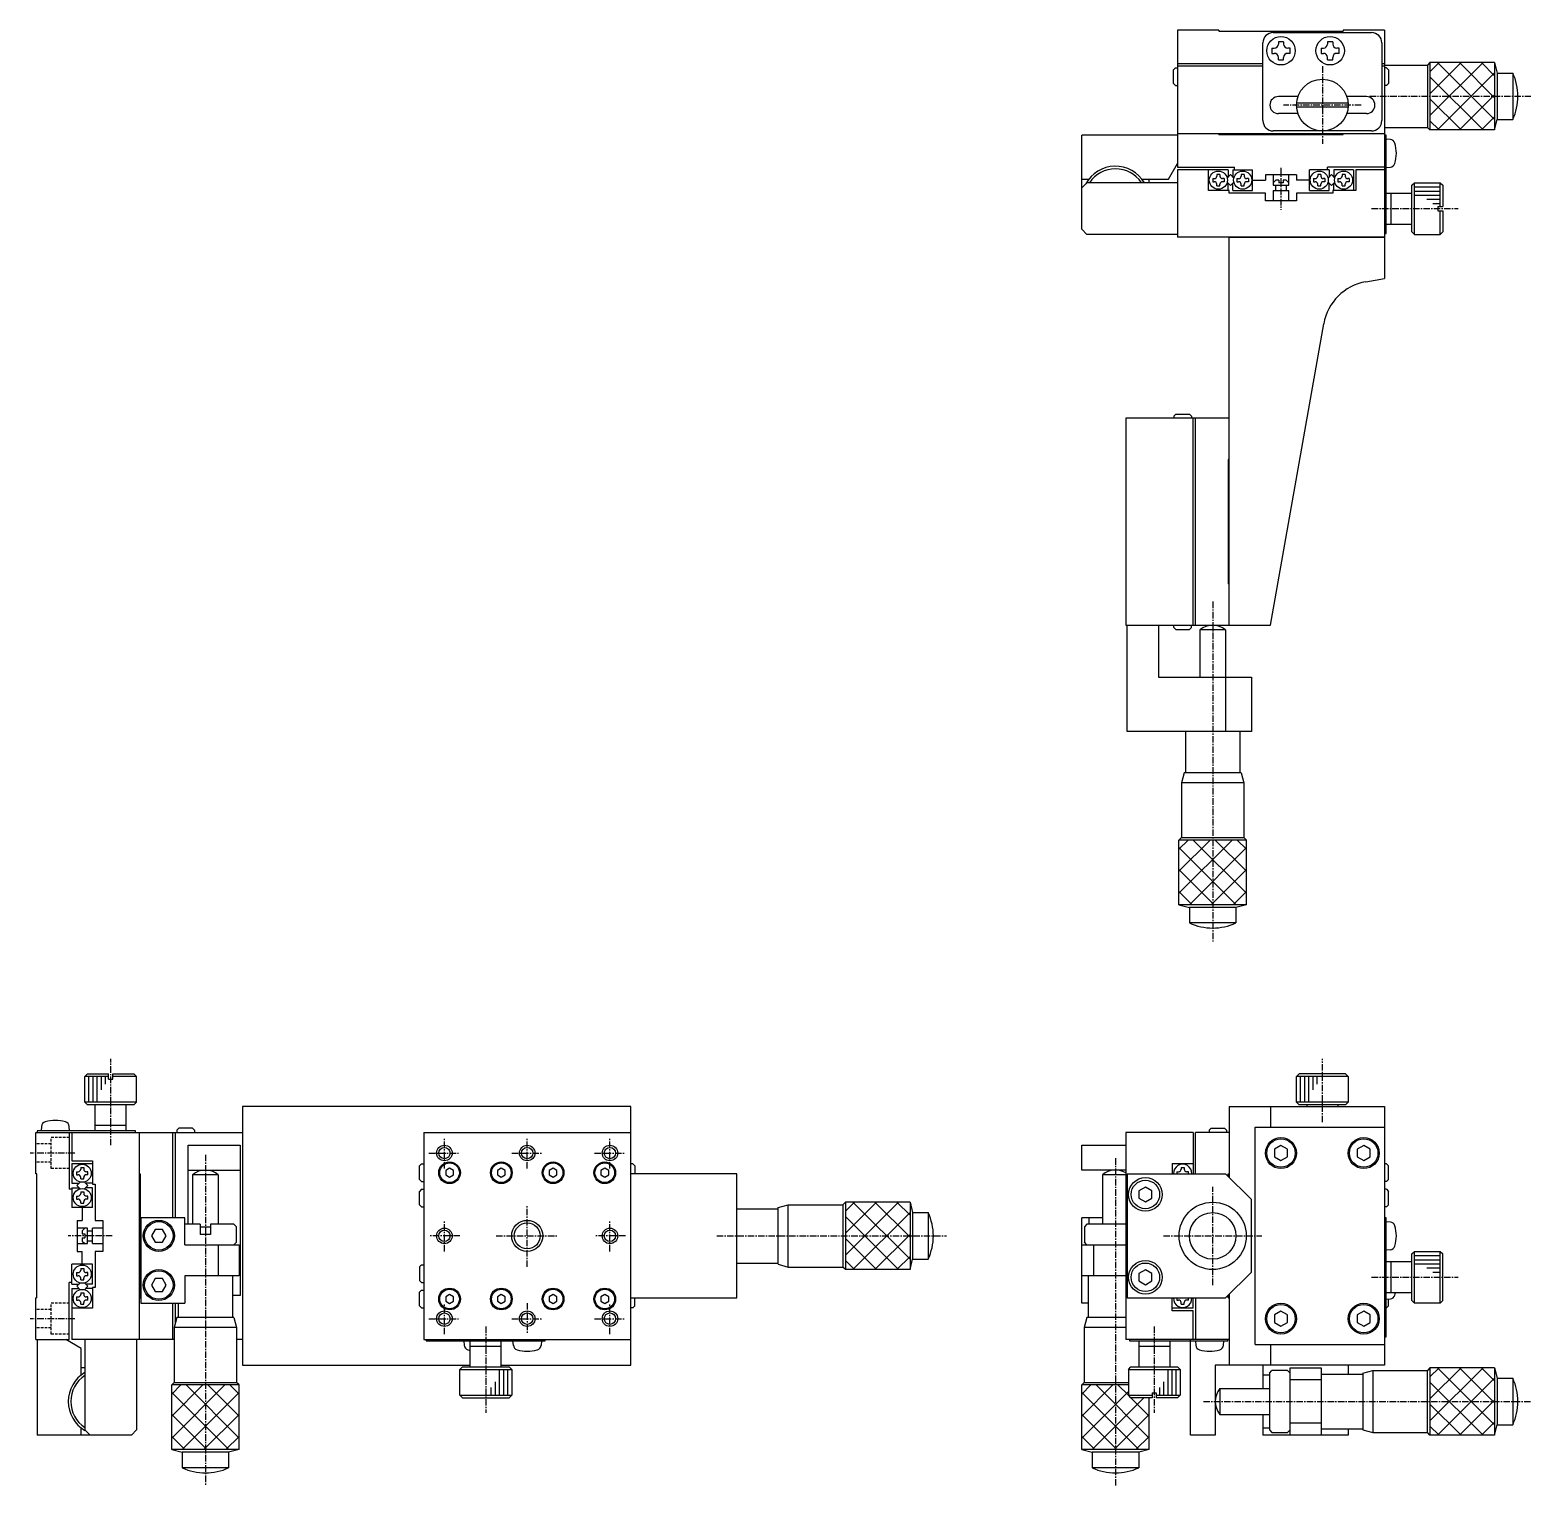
# Model space of a CAD drawing. Extents: x 11 to 506, y 7 to 501.
# Drawn here: x 11.1 to 301.2, y 220.1 to 501.4 of the extents above; entities that cross this region are included whole.
import ezdxf

# ---------------------------------------------------------------- set-up
doc = ezdxf.new("R2010")
doc.units = 0
doc.linetypes.add('CENTER', pattern=[2, 1.25, -0.25, 0.25, -0.25])
doc.linetypes.add('DASHED', pattern=[0.75, 0.5, -0.25])
doc.layers.get('0').update_dxf_attribs({"linetype": 'CONTINUOUS'})
doc.layers.add('CENTER', color=1, linetype='CENTER')

msp = doc.modelspace()

# ---------------------------------------------------------------- linework, layer by layer
at = {"color": 7, "linetype": 'CONTINUOUS'}
for p, q in [((240.91, 501.39), (232.91, 501.39)), ((232.91, 501.39), (232.91, 474.89)), ((240.91, 501.39), (240.91, 501.19)), ((240.91, 501.19), (264.91, 501.19)), ((251.41, 500.89), (270.41, 500.89)), ((253.41, 499.14), (252.41, 499.14)), ((252.41, 499.14), (252.41, 498.69)), ((253.41, 499.14), (253.41, 498.69)), ((262.91, 499.14), (261.91, 499.14)), ((261.91, 499.14), (261.91, 498.69)), ((262.91, 499.14), (262.91, 498.69)), ((264.91, 501.39), (264.91, 501.19)), ((272.91, 501.39), (264.91, 501.39)), ((272.91, 501.39), (272.91, 461.39)), ((249.41, 483.89), (249.41, 498.89)), ((251.16, 497.89), (251.16, 496.89)), ((251.16, 497.89), (251.61, 497.89)), ((251.16, 496.89), (251.61, 496.89)), ((252.41, 495.64), (252.41, 496.09)), ((253.41, 495.64), (253.41, 496.09)), ((254.66, 497.89), (254.21, 497.89)), ((254.66, 496.89), (254.21, 496.89)), ((254.66, 496.89), (254.66, 497.89)), ((260.66, 497.89), (260.66, 496.89)), ((260.66, 497.89), (261.11, 497.89)), ((260.66, 496.89), (261.11, 496.89)), ((261.91, 495.64), (261.91, 496.09)), ((262.91, 495.64), (262.91, 496.09)), ((264.16, 497.89), (263.71, 497.89)), ((264.16, 496.89), (263.71, 496.89)), ((264.16, 496.89), (264.16, 497.89)), ((272.41, 498.89), (272.41, 483.89)), ((232.11, 493.69), (232.51, 494.09)), ((232.11, 491.09), (232.11, 493.69)), ((232.51, 494.09), (232.91, 494.09)), ((249.41, 494.89), (232.91, 494.89)), ((249.41, 494.39), (232.91, 494.39)), ((252.41, 495.64), (253.41, 495.64)), ((261.91, 495.64), (262.91, 495.64)), ((272.91, 494.89), (272.41, 494.89)), ((272.91, 494.39), (272.41, 494.39)), ((272.91, 494.61), (281.21, 494.61)), ((273.31, 494.09), (272.91, 494.09)), ((273.31, 494.09), (273.71, 493.69)), ((273.71, 493.69), (273.71, 491.09)), ((281.71, 495.11), (281.21, 494.61)), ((281.21, 494.61), (281.21, 482.58)), ((281.71, 495.11), (281.71, 482.08)), ((294.21, 495.11), (281.71, 495.11)), ((294.21, 495.11), (294.21, 482.08)), ((294.21, 495.11), (294.71, 493.09)), ((232.11, 491.09), (232.51, 490.69)), ((232.51, 490.69), (232.91, 490.69)), ((273.31, 490.69), (272.91, 490.69)), ((273.31, 490.69), (273.71, 491.09)), ((294.71, 493.09), (297.71, 493.09)), ((294.71, 493.09), (294.71, 484.09)), ((297.71, 493.09), (297.71, 484.09)), ((256.19, 488.54), (252.41, 488.54)), ((269.41, 488.54), (265.63, 488.54)), ((256.19, 485.24), (252.41, 485.24)), ((265.88, 486.49), (255.91, 486.49)), ((265.91, 487.29), (255.93, 487.29)), ((269.41, 485.24), (265.63, 485.24)), ((270.41, 481.89), (251.41, 481.89)), ((272.91, 482.58), (281.21, 482.58)), ((281.71, 482.08), (281.21, 482.58)), ((294.21, 482.08), (281.71, 482.08)), ((294.21, 482.08), (294.71, 484.09)), ((294.71, 484.09), (297.71, 484.09)), ((214.41, 462.89), (214.41, 481.09)), ((232.91, 481.09), (214.41, 481.09)), ((232.91, 481.39), (272.91, 481.39)), ((240.91, 481.19), (240.91, 481.39)), ((240.91, 481.19), (264.91, 481.19)), ((264.91, 481.19), (264.91, 481.39)), ((273.21, 481.09), (272.91, 481.09)), ((273.21, 462.09), (273.21, 481.09)), ((274.06, 480.27), (273.21, 480.34)), ((231.18, 472.59), (232.91, 475.59)), ((232.91, 474.89), (243.91, 474.89)), ((242.71, 474.39), (232.91, 474.39)), ((232.91, 474.39), (232.91, 461.39)), ((238.91, 470.39), (238.91, 474.39)), ((241.11, 473.49), (240.51, 473.49)), ((240.51, 473.49), (240.51, 473.19)), ((241.11, 473.49), (241.11, 473.19)), ((242.51, 472.8), (243.16, 473.45)), ((242.71, 474.39), (242.71, 473)), ((243.81, 472.8), (243.16, 473.45)), ((243.61, 474.39), (243.61, 473)), ((243.61, 474.39), (247.41, 474.39)), ((243.91, 474.39), (243.91, 474.89)), ((245.81, 473.49), (245.21, 473.49)), ((245.21, 473.49), (245.21, 473.19)), ((245.81, 473.49), (245.81, 473.19)), ((247.41, 470.39), (247.41, 474.39)), ((255.91, 473.39), (249.91, 473.39)), ((249.91, 473.39), (249.91, 472.39)), ((251.41, 473.39), (251.41, 471.39)), ((254.41, 471.39), (254.41, 473.39)), ((255.91, 473.39), (255.91, 472.39)), ((262.21, 474.39), (258.41, 474.39)), ((258.41, 470.39), (258.41, 474.39)), ((260.61, 473.49), (260.01, 473.49)), ((260.01, 473.49), (260.01, 473.19)), ((260.61, 473.49), (260.61, 473.19)), ((272.91, 474.89), (261.91, 474.89)), ((261.91, 474.39), (261.91, 474.89)), ((262.01, 472.8), (262.66, 473.45)), ((262.21, 474.39), (262.21, 473)), ((263.31, 472.8), (262.66, 473.45)), ((266.91, 474.39), (263.11, 474.39)), ((263.11, 474.39), (263.11, 473)), ((265.31, 473.49), (264.71, 473.49)), ((264.71, 473.49), (264.71, 473.19)), ((265.31, 473.49), (265.31, 473.19)), ((266.91, 474.39), (266.91, 470.39)), ((272.91, 474.39), (267.41, 474.39)), ((267.41, 474.39), (267.41, 470.39)), ((273.21, 474.84), (274.06, 474.92)), ((214.41, 472.59), (215.79, 472.59)), ((214.41, 470.89), (215.41, 471.89)), ((232.91, 471.89), (215.41, 471.89)), ((226.04, 472.59), (231.18, 472.59)), ((227.41, 471.89), (227.41, 472.59)), ((242.91, 470.39), (238.91, 470.39)), ((239.71, 472.69), (239.71, 472.09)), ((239.71, 472.69), (240.01, 472.69)), ((239.71, 472.09), (240.01, 472.09)), ((240.51, 471.29), (240.51, 471.59)), ((240.51, 471.29), (241.11, 471.29)), ((241.11, 471.29), (241.11, 471.59)), ((241.91, 472.69), (241.61, 472.69)), ((241.91, 472.09), (241.61, 472.09)), ((241.91, 472.69), (241.91, 472.09)), ((243.16, 471.33), (242.51, 471.98)), ((242.71, 470.39), (242.71, 471.78)), ((242.91, 469.89), (242.91, 470.39)), ((243.16, 471.33), (243.81, 471.98)), ((243.61, 470.39), (243.61, 471.78)), ((243.61, 470.39), (247.41, 470.39)), ((244.41, 472.69), (244.41, 472.09)), ((244.41, 472.69), (244.71, 472.69)), ((244.41, 472.09), (244.71, 472.09)), ((245.21, 471.29), (245.21, 471.59)), ((245.21, 471.29), (245.81, 471.29)), ((245.81, 471.29), (245.81, 471.59)), ((246.61, 472.69), (246.31, 472.69)), ((246.61, 472.09), (246.31, 472.09)), ((246.61, 472.69), (246.61, 472.09)), ((247.41, 472.39), (249.91, 472.39)), ((251.91, 472.39), (251.41, 471.89)), ((251.41, 471.39), (254.41, 471.39)), ((251.41, 470.39), (254.41, 470.39)), ((251.41, 470.39), (251.41, 468.39)), ((252.51, 472.39), (251.91, 472.39)), ((251.91, 470.39), (251.91, 471.39)), ((252.51, 472.39), (252.51, 471.89)), ((253.31, 471.89), (252.51, 471.89)), ((253.91, 472.39), (253.31, 472.39)), ((253.31, 472.39), (253.31, 471.89)), ((253.91, 472.39), (254.41, 471.89)), ((253.91, 471.39), (253.91, 470.39)), ((254.41, 468.39), (254.41, 470.39)), ((258.41, 472.39), (255.91, 472.39)), ((258.41, 470.39), (262.21, 470.39)), ((259.21, 472.69), (259.21, 472.09)), ((259.21, 472.69), (259.51, 472.69)), ((259.21, 472.09), (259.51, 472.09)), ((260.01, 471.29), (260.01, 471.59)), ((260.01, 471.29), (260.61, 471.29)), ((260.61, 471.29), (260.61, 471.59)), ((261.41, 472.69), (261.11, 472.69)), ((261.41, 472.09), (261.11, 472.09)), ((261.41, 472.69), (261.41, 472.09)), ((262.66, 471.33), (262.01, 471.98)), ((262.21, 470.39), (262.21, 471.78)), ((262.66, 471.33), (263.31, 471.98)), ((267.41, 470.39), (262.91, 470.39)), ((262.91, 470.39), (262.91, 469.89)), ((263.11, 470.39), (263.11, 471.78)), ((263.91, 472.69), (263.91, 472.09)), ((263.91, 472.69), (264.21, 472.69)), ((263.91, 472.09), (264.21, 472.09)), ((264.71, 471.29), (264.71, 471.59)), ((264.71, 471.29), (265.31, 471.29)), ((265.31, 471.29), (265.31, 471.59)), ((266.11, 472.69), (265.81, 472.69)), ((266.11, 472.09), (265.81, 472.09)), ((266.11, 472.69), (266.11, 472.09)), ((278.21, 471.39), (278.71, 471.89)), ((278.21, 462.39), (278.21, 471.39)), ((278.71, 461.89), (278.71, 471.89)), ((278.71, 471.89), (283.71, 471.89)), ((283.71, 467.29), (283.71, 471.89)), ((283.71, 471.89), (284.21, 471.39)), ((284.21, 471.39), (284.21, 467.29)), ((249.91, 469.89), (242.91, 469.89)), ((249.91, 468.39), (249.91, 469.89)), ((255.91, 468.39), (249.91, 468.39)), ((255.91, 469.89), (255.91, 468.39)), ((262.91, 469.89), (255.91, 469.89)), ((273.21, 469.89), (278.21, 469.89)), ((274.21, 463.89), (274.21, 469.89)), ((283.21, 467.29), (284.21, 467.29)), ((283.21, 467.29), (283.21, 466.49)), ((283.21, 466.49), (284.21, 466.49)), ((283.71, 461.89), (283.71, 466.49)), ((284.21, 466.49), (284.21, 462.39)), ((215.41, 461.89), (214.41, 462.89)), ((232.91, 461.89), (215.41, 461.89)), ((272.91, 461.39), (232.91, 461.39)), ((242.91, 386.39), (242.91, 461.39)), ((242.91, 461.39), (272.91, 461.39)), ((272.91, 462.09), (273.21, 462.09)), ((272.91, 461.39), (272.91, 453.39)), ((273.21, 463.89), (278.21, 463.89)), ((278.71, 461.89), (278.21, 462.39)), ((278.71, 461.89), (283.71, 461.89)), ((284.21, 462.39), (283.71, 461.89)), ((269.29, 452.75), (272.91, 453.39)), ((250.91, 386.39), (261.18, 444.64)), ((232.61, 427.19), (232.21, 426.79)), ((232.21, 426.79), (232.21, 426.39)), ((232.61, 427.19), (235.21, 427.19)), ((235.61, 426.79), (235.21, 427.19)), ((235.61, 426.79), (235.61, 426.39)), ((242.91, 426.39), (222.91, 426.39)), ((222.91, 426.39), (222.91, 386.39)), ((235.91, 386.39), (235.91, 426.39)), ((236.41, 386.39), (236.41, 426.39)), ((242.91, 418.39), (242.71, 418.39)), ((242.71, 418.39), (242.71, 394.39)), ((242.91, 394.39), (242.71, 394.39)), ((222.91, 386.39), (250.91, 386.39)), ((223.21, 365.89), (223.21, 386.39)), ((229.21, 386.39), (229.21, 376.39)), ((232.21, 385.99), (232.21, 386.39)), ((232.21, 385.99), (232.61, 385.59)), ((235.61, 385.99), (235.21, 385.59)), ((235.61, 385.99), (235.61, 386.39)), ((232.61, 385.59), (235.21, 385.59)), ((242.21, 385.51), (237.21, 385.52)), ((237.21, 385.52), (237.21, 376.39)), ((242.21, 385.52), (242.21, 365.89)), ((229.21, 376.39), (247.21, 376.39)), ((247.21, 376.39), (247.21, 365.89)), ((247.21, 365.89), (223.21, 365.89)), ((234.46, 365.89), (234.46, 357.89)), ((244.96, 365.89), (244.96, 357.89)), ((234.21, 357.89), (233.69, 355.96)), ((245.21, 357.89), (234.21, 357.89)), ((245.21, 357.89), (245.73, 355.96)), ((233.69, 355.96), (233.69, 345.39)), ((245.73, 355.96), (233.73, 355.96)), ((245.73, 355.96), (245.73, 345.39)), ((233.19, 344.89), (233.69, 345.39)), ((233.69, 345.39), (245.73, 345.39)), ((246.23, 344.89), (245.73, 345.39)), ((246.23, 344.89), (233.19, 344.89)), ((233.19, 332.39), (233.19, 344.89)), ((246.23, 332.39), (246.23, 344.89)), ((246.23, 332.39), (233.19, 332.39)), ((233.19, 332.39), (235.21, 331.89)), ((244.21, 331.89), (235.21, 331.89)), ((235.21, 331.89), (235.21, 328.89)), ((246.23, 332.39), (244.21, 331.89)), ((244.21, 331.89), (244.21, 328.89)), ((244.21, 328.89), (235.21, 328.89)), ((21.72, 299.23), (22.22, 299.73)), ((26.32, 299.23), (21.72, 299.23)), ((21.72, 294.23), (21.72, 299.23)), ((22.22, 299.73), (26.32, 299.73)), ((26.32, 298.73), (26.32, 299.73)), ((27.12, 299.73), (31.22, 299.73)), ((27.12, 298.73), (27.12, 299.73)), ((31.72, 299.23), (27.12, 299.23)), ((31.22, 299.73), (31.72, 299.23)), ((31.72, 294.23), (31.72, 299.23)), ((255.91, 299.23), (256.41, 299.73)), ((265.91, 299.23), (255.91, 299.23)), ((255.91, 294.23), (255.91, 299.23)), ((265.41, 299.73), (256.41, 299.73)), ((265.41, 299.73), (265.91, 299.23)), ((265.91, 299.23), (265.91, 294.23)), ((26.32, 298.73), (27.12, 298.73)), ((31.72, 294.23), (21.72, 294.23)), ((22.22, 293.73), (21.72, 294.23)), ((31.22, 293.73), (22.22, 293.73)), ((23.72, 288.73), (23.72, 293.73)), ((29.72, 288.73), (29.72, 293.73)), ((31.72, 294.23), (31.22, 293.73)), ((127.22, 293.43), (52.22, 293.43)), ((52.22, 293.43), (52.22, 243.43)), ((127.22, 243.43), (127.22, 293.43)), ((242.91, 293.43), (272.91, 293.43)), ((242.91, 293.43), (242.91, 279.73)), ((250.91, 293.43), (250.91, 289.43)), ((265.91, 294.23), (255.91, 294.23)), ((256.41, 293.73), (255.91, 294.23)), ((265.41, 293.73), (256.41, 293.73)), ((257.91, 293.73), (257.91, 293.43)), ((263.91, 293.73), (263.91, 293.43)), ((265.91, 294.23), (265.41, 293.73)), ((272.91, 293.43), (272.91, 243.43)), ((12.22, 288.43), (52.22, 288.43)), ((12.22, 280.43), (12.22, 288.43)), ((12.52, 288.73), (12.52, 288.43)), ((31.52, 288.73), (12.52, 288.73)), ((13.35, 289.58), (13.27, 288.73)), ((18.77, 288.73), (18.7, 289.58)), ((18.72, 288.43), (18.72, 277.43)), ((19.22, 288.43), (19.22, 282.93)), ((29.72, 289.73), (23.72, 289.73)), ((31.52, 288.43), (31.52, 288.73)), ((32.22, 288.43), (32.22, 248.43)), ((38.72, 271.93), (38.72, 288.43)), ((39.22, 271.93), (39.22, 288.43)), ((39.52, 288.83), (39.92, 289.23)), ((39.52, 288.83), (39.52, 288.43)), ((42.52, 289.23), (39.92, 289.23)), ((42.52, 289.23), (42.92, 288.83)), ((42.92, 288.83), (42.92, 288.43)), ((52.22, 288.43), (52.22, 248.43)), ((87.22, 288.43), (127.22, 288.43)), ((87.22, 288.43), (87.22, 248.43)), ((222.91, 288.43), (222.91, 248.43)), ((235.91, 288.43), (222.91, 288.43)), ((235.91, 288.43), (235.91, 280.43)), ((242.91, 288.43), (236.41, 288.43)), ((236.41, 280.43), (236.41, 288.43)), ((239.41, 289.23), (239.01, 288.83)), ((239.01, 288.83), (239.01, 288.43)), ((239.41, 289.23), (242.01, 289.23)), ((242.41, 288.83), (242.01, 289.23)), ((242.41, 288.83), (242.41, 288.43)), ((247.91, 247.43), (247.91, 289.43)), ((247.91, 289.43), (272.91, 289.43)), ((41.72, 270.68), (41.72, 285.93)), ((41.72, 285.93), (51.72, 285.93)), ((51.72, 285.93), (51.72, 256.93)), ((214.41, 285.93), (222.91, 285.93)), ((214.41, 281.13), (214.41, 285.93)), ((252.91, 285.87), (251.66, 285.15)), ((251.66, 285.15), (251.66, 283.71)), ((254.16, 285.15), (252.91, 285.87)), ((254.16, 283.71), (254.16, 285.15)), ((268.91, 285.87), (267.66, 285.15)), ((267.66, 285.15), (267.66, 283.71)), ((270.16, 285.15), (268.91, 285.87)), ((270.16, 283.71), (270.16, 285.15)), ((19.22, 282.93), (23.22, 282.93)), ((19.22, 282.43), (19.22, 278.63)), ((19.22, 282.43), (23.22, 282.43)), ((20.92, 281.63), (21.52, 281.63)), ((20.92, 281.63), (20.92, 281.33)), ((21.52, 281.63), (21.52, 281.33)), ((23.22, 282.93), (23.22, 278.43)), ((86.42, 281.93), (86.82, 282.33)), ((86.42, 279.33), (86.42, 281.93)), ((86.82, 282.33), (87.22, 282.33)), ((92.22, 281.5), (91.47, 281.06)), ((92.97, 281.06), (92.22, 281.5)), ((102.22, 281.5), (101.47, 281.06)), ((102.97, 281.06), (102.22, 281.5)), ((112.22, 281.5), (111.47, 281.06)), ((112.97, 281.06), (112.22, 281.5)), ((122.22, 281.5), (121.47, 281.06)), ((122.97, 281.06), (122.22, 281.5)), ((127.62, 282.33), (127.22, 282.33)), ((127.62, 282.33), (128.02, 281.93)), ((128.02, 281.93), (128.02, 280.43)), ((231.91, 282.43), (231.91, 280.43)), ((231.91, 282.43), (235.91, 282.43)), ((233.61, 281.63), (234.21, 281.63)), ((233.61, 281.63), (233.61, 281.33)), ((234.21, 281.63), (234.21, 281.33)), ((251.66, 283.71), (252.91, 282.99)), ((252.91, 282.99), (254.16, 283.71)), ((267.66, 283.71), (268.91, 282.99)), ((268.91, 282.99), (270.16, 283.71)), ((273.31, 282.33), (272.91, 282.33)), ((273.31, 282.33), (273.71, 281.93)), ((273.71, 279.33), (273.71, 281.93)), ((12.42, 280.43), (12.22, 280.43)), ((12.42, 256.43), (12.42, 280.43)), ((19.22, 278.63), (20.61, 278.63)), ((20.12, 280.83), (20.12, 280.23)), ((20.12, 280.83), (20.42, 280.83)), ((20.12, 280.23), (20.42, 280.23)), ((20.81, 278.83), (20.16, 278.18)), ((20.92, 279.43), (20.92, 279.73)), ((20.92, 279.43), (21.52, 279.43)), ((21.52, 279.43), (21.52, 279.73)), ((22.28, 278.18), (21.63, 278.83)), ((23.22, 278.63), (21.83, 278.63)), ((22.32, 280.83), (22.02, 280.83)), ((22.32, 280.23), (22.02, 280.23)), ((22.32, 280.23), (22.32, 280.83)), ((32.22, 280.43), (32.42, 280.43)), ((32.42, 280.43), (32.42, 256.43)), ((41.72, 281.13), (51.72, 281.13)), ((47.52, 280.25), (42.52, 280.25)), ((42.52, 280.25), (42.52, 270.68)), ((47.52, 280.25), (47.52, 270.68)), ((86.42, 279.33), (86.82, 278.93)), ((86.82, 278.93), (87.22, 278.93)), ((91.47, 281.06), (91.47, 280.2)), ((91.47, 280.2), (92.22, 279.76)), ((92.22, 279.76), (92.97, 280.2)), ((92.97, 280.2), (92.97, 281.06)), ((101.47, 281.06), (101.47, 280.2)), ((101.47, 280.2), (102.22, 279.76)), ((102.22, 279.76), (102.97, 280.2)), ((102.97, 280.2), (102.97, 281.06)), ((111.47, 281.06), (111.47, 280.2)), ((111.47, 280.2), (112.22, 279.76)), ((112.22, 279.76), (112.97, 280.2)), ((112.97, 280.2), (112.97, 281.06)), ((121.47, 281.06), (121.47, 280.2)), ((121.47, 280.2), (122.22, 279.76)), ((122.22, 279.76), (122.97, 280.2)), ((122.97, 280.2), (122.97, 281.06)), ((147.72, 280.43), (127.22, 280.43)), ((147.72, 256.43), (147.72, 280.43)), ((222.91, 281.13), (214.41, 281.13)), ((222.91, 280.25), (218.41, 280.25)), ((218.41, 280.25), (218.41, 270.68)), ((223.21, 280.43), (242.21, 280.43)), ((223.21, 280.43), (223.21, 256.43)), ((232.81, 280.83), (232.81, 280.43)), ((232.81, 280.83), (233.11, 280.83)), ((235.01, 280.83), (234.71, 280.83)), ((235.01, 280.43), (235.01, 280.83)), ((247.21, 275.43), (242.21, 280.43)), ((242.71, 280.43), (242.91, 280.43)), ((242.71, 279.93), (242.71, 280.43)), ((273.31, 278.93), (272.91, 278.93)), ((273.31, 278.93), (273.71, 279.33)), ((19.22, 277.43), (18.72, 277.43)), ((19.22, 277.73), (20.61, 277.73)), ((19.22, 277.73), (19.22, 273.93)), ((20.12, 276.13), (20.12, 275.53)), ((20.12, 276.13), (20.42, 276.13)), ((20.81, 277.53), (20.16, 278.18)), ((20.92, 276.93), (21.52, 276.93)), ((20.92, 276.93), (20.92, 276.63)), ((21.52, 276.93), (21.52, 276.63)), ((22.28, 278.18), (21.63, 277.53)), ((23.22, 277.73), (21.83, 277.73)), ((22.32, 276.13), (22.02, 276.13)), ((22.32, 275.53), (22.32, 276.13)), ((23.22, 278.43), (23.72, 278.43)), ((23.22, 273.93), (23.22, 277.73)), ((23.72, 278.43), (23.72, 271.43)), ((86.82, 277.43), (86.42, 277.03)), ((86.42, 274.43), (86.42, 277.03)), ((86.82, 277.43), (87.22, 277.43)), ((226.71, 277.87), (225.46, 277.15)), ((225.46, 277.15), (225.46, 275.71)), ((225.46, 275.71), (226.71, 274.99)), ((227.96, 277.15), (226.71, 277.87)), ((226.71, 274.99), (227.96, 275.71)), ((227.96, 275.71), (227.96, 277.15)), ((273.31, 277.43), (272.91, 277.43)), ((273.31, 277.43), (273.71, 277.03)), ((273.71, 274.43), (273.71, 277.03)), ((23.22, 273.93), (19.22, 273.93)), ((20.12, 275.53), (20.42, 275.53)), ((20.92, 274.73), (20.92, 275.03)), ((20.92, 274.73), (21.52, 274.73)), ((21.22, 273.93), (21.22, 271.43)), ((21.52, 274.73), (21.52, 275.03)), ((22.32, 275.53), (22.02, 275.53)), ((86.42, 274.43), (86.82, 274.03)), ((86.82, 274.03), (87.22, 274.03)), ((147.72, 273.68), (155.72, 273.68)), ((155.72, 273.93), (157.65, 274.45)), ((155.72, 262.93), (155.72, 273.93)), ((157.65, 274.45), (168.22, 274.45)), ((157.65, 262.41), (157.65, 274.41)), ((168.72, 274.95), (168.22, 274.45)), ((168.22, 274.45), (168.22, 262.41)), ((168.72, 274.95), (168.72, 261.91)), ((181.22, 274.95), (168.72, 274.95)), ((181.22, 274.95), (181.22, 261.91)), ((181.22, 274.95), (181.72, 272.93)), ((181.72, 272.93), (184.72, 272.93)), ((181.72, 272.93), (181.72, 263.93)), ((184.72, 272.93), (184.72, 263.93)), ((247.21, 261.43), (247.21, 275.43)), ((273.31, 274.03), (272.91, 274.03)), ((273.71, 274.43), (273.31, 274.03)), ((20.22, 271.43), (20.22, 265.43)), ((20.22, 271.43), (21.22, 271.43)), ((22.22, 269.93), (20.22, 269.93)), ((21.22, 269.43), (21.72, 269.93)), ((22.22, 266.93), (22.22, 269.93)), ((23.22, 266.93), (23.22, 269.93)), ((25.22, 269.93), (23.22, 269.93)), ((23.72, 271.43), (25.22, 271.43)), ((25.22, 271.43), (25.22, 265.43)), ((41.02, 271.93), (32.52, 271.93)), ((32.52, 271.93), (32.52, 255.43)), ((41.02, 266.68), (41.02, 271.93)), ((44.02, 270.68), (41.02, 270.68)), ((44.02, 270.68), (44.02, 268.68)), ((46.02, 270.13), (44.02, 270.13)), ((46.02, 270.68), (46.02, 268.68)), ((50.52, 270.68), (46.02, 270.68)), ((50.52, 270.68), (51.02, 270.18)), ((51.02, 267.18), (51.02, 270.18)), ((218.41, 271.93), (214.41, 271.93)), ((214.41, 255.43), (214.41, 271.93)), ((215.41, 270.68), (214.91, 270.18)), ((214.91, 270.18), (214.91, 267.18)), ((222.91, 270.68), (215.41, 270.68)), ((215.79, 271.93), (215.79, 270.68)), ((273.21, 271.93), (272.91, 271.93)), ((273.21, 248.93), (273.21, 271.93)), ((273.21, 271.18), (274.06, 271.11)), ((20.22, 266.93), (22.22, 266.93)), ((21.22, 269.43), (21.22, 268.83)), ((21.22, 268.83), (21.72, 268.83)), ((21.22, 268.03), (21.22, 267.43)), ((21.22, 268.03), (21.72, 268.03)), ((21.22, 267.43), (21.72, 266.93)), ((21.72, 268.83), (21.72, 268.03)), ((22.22, 269.43), (23.22, 269.43)), ((23.22, 267.43), (22.22, 267.43)), ((23.22, 266.93), (25.22, 266.93)), ((35.3, 269.68), (34.58, 268.43)), ((34.58, 268.43), (35.3, 267.18)), ((36.74, 269.68), (35.3, 269.68)), ((35.3, 267.18), (36.74, 267.18)), ((37.47, 268.43), (36.74, 269.68)), ((36.74, 267.18), (37.47, 268.43)), ((46.02, 268.68), (44.02, 268.68)), ((51.02, 267.18), (50.52, 266.68)), ((215.41, 266.68), (214.91, 267.18)), ((20.22, 265.43), (21.22, 265.43)), ((21.22, 262.93), (21.22, 265.43)), ((25.22, 265.43), (23.72, 265.43)), ((23.72, 265.43), (23.72, 258.43)), ((41.02, 266.68), (51.52, 266.68)), ((47.52, 266.68), (47.52, 260.68)), ((51.52, 266.68), (51.52, 260.68)), ((214.41, 266.68), (222.91, 266.68)), ((216.71, 260.68), (216.71, 266.68)), ((274.06, 265.75), (273.21, 265.68)), ((278.21, 264.93), (278.71, 265.43)), ((278.21, 255.93), (278.21, 264.93)), ((278.71, 255.43), (278.71, 265.43)), ((278.71, 265.43), (283.71, 265.43)), ((283.71, 255.43), (283.71, 265.43)), ((283.71, 265.43), (284.21, 264.93)), ((284.21, 255.93), (284.21, 264.93)), ((23.22, 262.93), (19.22, 262.93)), ((19.22, 259.13), (19.22, 262.93)), ((20.12, 261.33), (20.12, 260.73)), ((20.12, 261.33), (20.42, 261.33)), ((20.92, 262.13), (21.52, 262.13)), ((20.92, 262.13), (20.92, 261.83)), ((21.52, 262.13), (21.52, 261.83)), ((22.32, 261.33), (22.02, 261.33)), ((22.32, 260.73), (22.32, 261.33)), ((23.22, 259.13), (23.22, 262.93)), ((86.42, 262.43), (86.82, 262.83)), ((86.42, 262.43), (86.42, 259.83)), ((86.82, 262.83), (87.22, 262.83)), ((147.72, 263.18), (155.72, 263.18)), ((155.72, 262.93), (157.65, 262.41)), ((157.65, 262.41), (168.22, 262.41)), ((168.72, 261.91), (168.22, 262.41)), ((181.22, 261.91), (168.72, 261.91)), ((181.22, 261.91), (181.72, 263.93)), ((181.72, 263.93), (184.72, 263.93)), ((226.71, 261.87), (225.46, 261.15)), ((225.46, 261.15), (225.46, 259.71)), ((227.96, 261.15), (226.71, 261.87)), ((227.96, 259.71), (227.96, 261.15)), ((247.21, 261.43), (242.21, 256.43)), ((278.21, 263.43), (273.21, 263.43)), ((274.21, 257.43), (274.21, 263.43)), ((18.72, 248.43), (18.72, 259.43)), ((19.22, 259.43), (18.72, 259.43)), ((19.22, 259.13), (20.61, 259.13)), ((19.22, 258.23), (19.22, 248.43)), ((19.22, 258.23), (20.61, 258.23)), ((20.12, 260.73), (20.42, 260.73)), ((20.81, 259.33), (20.16, 258.68)), ((20.81, 258.03), (20.16, 258.68)), ((20.92, 259.93), (20.92, 260.23)), ((20.92, 259.93), (21.52, 259.93)), ((21.52, 259.93), (21.52, 260.23)), ((22.28, 258.68), (21.63, 259.33)), ((22.28, 258.68), (21.63, 258.03)), ((23.22, 259.13), (21.83, 259.13)), ((23.22, 258.23), (21.83, 258.23)), ((22.32, 260.73), (22.02, 260.73)), ((23.22, 258.43), (23.22, 254.43)), ((23.72, 258.43), (23.22, 258.43)), ((35.3, 260.18), (34.58, 258.93)), ((34.58, 258.93), (35.3, 257.68)), ((36.74, 260.18), (35.3, 260.18)), ((37.47, 258.93), (36.74, 260.18)), ((36.74, 257.68), (37.47, 258.93)), ((41.02, 260.68), (41.02, 255.43)), ((51.52, 260.68), (41.02, 260.68)), ((50.27, 260.68), (50.27, 252.63)), ((86.82, 259.43), (86.42, 259.83)), ((86.82, 259.43), (87.22, 259.43)), ((222.91, 260.68), (214.41, 260.68)), ((215.66, 260.68), (215.66, 252.63)), ((225.46, 259.71), (226.71, 258.99)), ((226.71, 258.99), (227.96, 259.71)), ((12.22, 248.43), (12.22, 256.43)), ((12.42, 256.43), (12.22, 256.43)), ((20.12, 256.63), (20.12, 256.03)), ((20.12, 256.63), (20.42, 256.63)), ((20.12, 256.03), (20.42, 256.03)), ((20.92, 257.43), (21.52, 257.43)), ((20.92, 257.43), (20.92, 257.13)), ((20.92, 255.23), (20.92, 255.53)), ((21.52, 257.43), (21.52, 257.13)), ((21.52, 255.23), (21.52, 255.53)), ((22.32, 256.63), (22.02, 256.63)), ((22.32, 256.03), (22.02, 256.03)), ((22.32, 256.03), (22.32, 256.63)), ((32.22, 256.43), (32.42, 256.43)), ((32.52, 255.43), (41.02, 255.43)), ((35.3, 257.68), (36.74, 257.68)), ((38.72, 248.43), (38.72, 255.43)), ((39.22, 251.51), (39.22, 255.43)), ((39.77, 255.43), (39.77, 252.63)), ((51.72, 256.93), (50.27, 256.93)), ((86.82, 257.93), (86.42, 257.53)), ((86.42, 254.93), (86.42, 257.53)), ((86.82, 257.93), (87.22, 257.93)), ((92.22, 257.1), (91.47, 256.66)), ((91.47, 256.66), (91.47, 255.8)), ((91.47, 255.8), (92.22, 255.36)), ((92.97, 256.66), (92.22, 257.1)), ((92.22, 255.36), (92.97, 255.8)), ((92.97, 255.8), (92.97, 256.66)), ((102.22, 257.1), (101.47, 256.66)), ((101.47, 256.66), (101.47, 255.8)), ((101.47, 255.8), (102.22, 255.36)), ((102.97, 256.66), (102.22, 257.1)), ((102.22, 255.36), (102.97, 255.8)), ((102.97, 255.8), (102.97, 256.66)), ((112.22, 257.1), (111.47, 256.66)), ((111.47, 256.66), (111.47, 255.8)), ((111.47, 255.8), (112.22, 255.36)), ((112.97, 256.66), (112.22, 257.1)), ((112.22, 255.36), (112.97, 255.8)), ((112.97, 255.8), (112.97, 256.66)), ((122.22, 257.1), (121.47, 256.66)), ((121.47, 256.66), (121.47, 255.8)), ((121.47, 255.8), (122.22, 255.36)), ((122.97, 256.66), (122.22, 257.1)), ((122.22, 255.36), (122.97, 255.8)), ((122.97, 255.8), (122.97, 256.66)), ((127.22, 256.43), (147.72, 256.43)), ((128.02, 254.93), (128.02, 256.43)), ((215.66, 255.43), (214.41, 255.43)), ((223.21, 256.43), (242.21, 256.43)), ((231.91, 253.93), (231.91, 256.43)), ((232.81, 256.43), (232.81, 256.03)), ((232.81, 256.03), (233.11, 256.03)), ((233.61, 255.23), (233.61, 255.53)), ((234.21, 255.23), (234.21, 255.53)), ((235.01, 256.03), (234.71, 256.03)), ((235.01, 256.03), (235.01, 256.43)), ((235.91, 254.43), (235.91, 256.43)), ((236.41, 256.43), (236.41, 248.43)), ((242.71, 256.43), (242.71, 256.93)), ((242.71, 256.43), (242.91, 256.43)), ((242.91, 257.13), (242.91, 243.43)), ((278.21, 257.43), (273.21, 257.43)), ((273.21, 256.18), (274.06, 256.25)), ((273.71, 254.93), (273.71, 256.22)), ((278.71, 255.43), (278.21, 255.93)), ((283.71, 255.43), (278.71, 255.43)), ((284.21, 255.93), (283.71, 255.43)), ((23.22, 254.43), (19.22, 254.43)), ((20.92, 255.23), (21.52, 255.23)), ((39.52, 252.63), (39.01, 250.7)), ((50.52, 252.63), (39.52, 252.63)), ((50.52, 252.63), (51.04, 250.7)), ((86.42, 254.93), (86.82, 254.53)), ((86.82, 254.53), (87.22, 254.53)), ((127.62, 254.53), (127.22, 254.53)), ((128.02, 254.93), (127.62, 254.53)), ((215.41, 252.63), (214.89, 250.7)), ((222.91, 252.63), (215.41, 252.63)), ((235.91, 254.43), (231.91, 254.43)), ((235.91, 253.93), (231.91, 253.93)), ((233.61, 255.23), (234.21, 255.23)), ((235.91, 248.43), (235.91, 253.93)), ((252.91, 253.87), (251.66, 253.15)), ((251.66, 253.15), (251.66, 251.71)), ((254.16, 253.15), (252.91, 253.87)), ((254.16, 251.71), (254.16, 253.15)), ((268.91, 253.87), (267.66, 253.15)), ((267.66, 253.15), (267.66, 251.71)), ((270.16, 253.15), (268.91, 253.87)), ((270.16, 251.71), (270.16, 253.15)), ((273.31, 254.53), (273.21, 254.53)), ((273.71, 254.93), (273.31, 254.53)), ((39.01, 250.7), (39.01, 240.13)), ((51.04, 250.7), (39.04, 250.7)), ((51.04, 250.7), (51.04, 240.13)), ((214.89, 250.7), (214.89, 240.13)), ((222.91, 250.7), (214.93, 250.7)), ((251.66, 251.71), (252.91, 250.99)), ((252.91, 250.99), (254.16, 251.71)), ((267.66, 251.71), (268.91, 250.99)), ((268.91, 250.99), (270.16, 251.71)), ((12.22, 248.43), (18.72, 248.43)), ((12.52, 248.43), (12.52, 229.93)), ((21.02, 246.7), (18.02, 248.43)), ((39.01, 248.43), (19.22, 248.43)), ((21.02, 241.55), (21.02, 246.7)), ((21.72, 248.43), (21.72, 230.93)), ((31.72, 248.43), (31.72, 230.93)), ((52.22, 248.43), (51.04, 248.43)), ((87.22, 248.43), (127.22, 248.43)), ((87.72, 248.43), (87.72, 248.13)), ((87.72, 248.13), (110.72, 248.13)), ((94.97, 248.13), (95.05, 247.28)), ((96.22, 243.13), (96.22, 248.13)), ((96.22, 247.13), (102.22, 247.13)), ((102.22, 243.13), (102.22, 248.13)), ((104.55, 247.28), (104.47, 248.13)), ((109.97, 248.13), (109.9, 247.28)), ((110.72, 248.13), (110.72, 248.43)), ((242.91, 248.43), (222.91, 248.43)), ((223.61, 248.43), (223.61, 248.13)), ((223.61, 248.13), (242.61, 248.13)), ((225.41, 248.13), (225.41, 243.13)), ((225.41, 247.13), (231.41, 247.13)), ((231.41, 248.13), (231.41, 243.13)), ((235.41, 229.93), (235.41, 248.43)), ((236.36, 248.13), (236.44, 247.28)), ((241.79, 247.28), (241.86, 248.13)), ((242.61, 248.13), (242.61, 248.43)), ((247.91, 247.43), (272.91, 247.43)), ((250.91, 247.43), (250.91, 243.43)), ((272.91, 248.93), (273.21, 248.93)), ((21.72, 242.93), (21.02, 242.93)), ((52.22, 243.43), (96.22, 243.43)), ((94.22, 242.63), (94.72, 243.13)), ((94.22, 242.63), (104.22, 242.63)), ((94.22, 237.63), (94.22, 242.63)), ((94.72, 243.13), (103.72, 243.13)), ((102.22, 243.43), (127.22, 243.43)), ((103.72, 243.13), (104.22, 242.63)), ((104.22, 242.63), (104.22, 237.63)), ((223.41, 242.63), (223.91, 243.13)), ((223.41, 242.63), (233.41, 242.63)), ((223.41, 242.63), (223.41, 237.63)), ((223.91, 243.13), (232.91, 243.13)), ((232.91, 243.13), (233.41, 242.63)), ((233.41, 242.63), (233.41, 237.63)), ((242.91, 243.43), (240.21, 243.43)), ((240.21, 243.43), (240.21, 229.93)), ((272.91, 243.43), (242.91, 243.43)), ((249.41, 243.43), (249.41, 238.93)), ((249.41, 241.55), (250.66, 241.55)), ((250.66, 241.93), (251.16, 242.43)), ((250.66, 241.93), (250.66, 230.93)), ((254.16, 242.43), (251.16, 242.43)), ((254.16, 242.43), (254.66, 241.93)), ((254.66, 242.93), (260.66, 242.93)), ((254.66, 229.93), (254.66, 242.93)), ((260.66, 242.93), (260.66, 229.93)), ((260.66, 241.68), (268.71, 241.68)), ((265.91, 243.43), (265.91, 241.68)), ((268.71, 241.93), (270.64, 242.45)), ((268.71, 241.93), (268.71, 230.93)), ((270.64, 242.45), (270.64, 230.45)), ((270.64, 242.45), (281.21, 242.45)), ((281.71, 242.95), (281.21, 242.45)), ((281.21, 230.41), (281.21, 242.45)), ((281.71, 242.95), (281.71, 229.91)), ((294.21, 242.95), (281.71, 242.95)), ((294.21, 242.95), (294.21, 229.91)), ((294.21, 242.95), (294.71, 240.93)), ((294.71, 240.93), (297.71, 240.93)), ((294.71, 240.93), (294.71, 231.93)), ((297.71, 240.93), (297.71, 231.93)), ((38.51, 239.63), (39.01, 240.13)), ((51.54, 239.63), (38.51, 239.63)), ((38.51, 227.13), (38.51, 239.63)), ((39.01, 240.13), (51.04, 240.13)), ((51.54, 239.63), (51.04, 240.13)), ((51.54, 227.13), (51.54, 239.63)), ((214.39, 239.63), (214.89, 240.13)), ((223.41, 239.63), (214.39, 239.63)), ((214.39, 227.13), (214.39, 239.63)), ((214.89, 240.13), (223.41, 240.13)), ((228.01, 238.13), (228.01, 237.13)), ((228.01, 238.13), (228.81, 238.13)), ((228.81, 238.13), (228.81, 237.13)), ((241.09, 238.93), (241.09, 233.93)), ((241.09, 238.93), (250.66, 238.93)), ((260.66, 240.64), (254.66, 240.64)), ((94.22, 237.63), (104.22, 237.63)), ((94.72, 237.13), (94.22, 237.63)), ((94.72, 237.13), (103.72, 237.13)), ((104.22, 237.63), (103.72, 237.13)), ((223.41, 237.63), (228.01, 237.63)), ((223.91, 237.13), (223.41, 237.63)), ((228.01, 237.13), (223.91, 237.13)), ((227.43, 227.13), (227.43, 237.13)), ((228.81, 237.63), (233.41, 237.63)), ((232.91, 237.13), (228.81, 237.13)), ((233.41, 237.63), (232.91, 237.13)), ((241.09, 233.93), (250.66, 233.93)), ((249.41, 233.93), (249.41, 229.93)), ((260.66, 232.22), (254.66, 232.22)), ((30.72, 229.93), (12.52, 229.93)), ((21.02, 229.93), (21.02, 231.31)), ((22.72, 229.93), (21.72, 230.93)), ((31.72, 230.93), (30.72, 229.93)), ((240.21, 229.93), (235.41, 229.93)), ((249.41, 231.31), (250.66, 231.31)), ((265.91, 229.93), (249.41, 229.93)), ((250.66, 230.93), (251.16, 230.43)), ((251.16, 230.43), (254.16, 230.43)), ((254.66, 230.93), (254.16, 230.43)), ((260.66, 231.18), (268.71, 231.18)), ((265.91, 231.18), (265.91, 229.93)), ((268.71, 230.93), (270.64, 230.41)), ((270.64, 230.41), (281.21, 230.41)), ((281.71, 229.91), (281.21, 230.41)), ((294.21, 229.91), (281.71, 229.91)), ((294.21, 229.91), (294.71, 231.93)), ((294.71, 231.93), (297.71, 231.93)), ((51.54, 227.13), (38.51, 227.13)), ((38.51, 227.13), (40.52, 226.63)), ((49.52, 226.63), (40.52, 226.63)), ((40.52, 226.63), (40.52, 223.63)), ((51.54, 227.13), (49.52, 226.63)), ((49.52, 226.63), (49.52, 223.63)), ((227.43, 227.13), (214.39, 227.13)), ((214.39, 227.13), (216.41, 226.63)), ((225.41, 226.63), (216.41, 226.63)), ((216.41, 226.63), (216.41, 223.63)), ((227.43, 227.13), (225.41, 226.63)), ((225.41, 226.63), (225.41, 223.63)), ((49.52, 223.63), (40.52, 223.63)), ((225.41, 223.63), (216.41, 223.63))]:
    msp.add_line(p, q, dxfattribs=at)
at = {"color": 3, "linetype": 'CONTINUOUS'}
for p, q in [((281.71, 493.34), (283.49, 495.11)), ((281.71, 489.09), (287.73, 495.11)), ((281.71, 484.85), (291.97, 495.11)), ((294.21, 484.08), (283.18, 495.11)), ((294.21, 488.32), (287.42, 495.11)), ((294.21, 492.56), (291.66, 495.11)), ((291.97, 482.08), (281.71, 492.34)), ((283.18, 482.08), (294.21, 493.11)), ((287.73, 482.08), (281.71, 488.09)), ((287.42, 482.08), (294.21, 488.86)), ((291.66, 482.08), (294.21, 484.62)), ((283.49, 482.08), (281.71, 483.85)), ((278.71, 471.09), (283.71, 471.09)), ((278.71, 470.29), (283.71, 470.29)), ((278.71, 469.49), (283.71, 469.49)), ((281.13, 468.69), (283.71, 468.69)), ((282.23, 467.89), (283.71, 467.89)), ((233.19, 334.63), (243.45, 344.89)), ((233.19, 338.88), (239.21, 344.89)), ((233.19, 343.12), (234.97, 344.89)), ((233.19, 343.43), (244.23, 332.39)), ((235.2, 332.39), (246.23, 343.43)), ((235.97, 344.89), (246.23, 334.63)), ((240.21, 344.89), (246.23, 338.88)), ((244.45, 344.89), (246.23, 343.12)), ((233.19, 339.18), (239.98, 332.39)), ((239.44, 332.39), (246.23, 339.18)), ((233.19, 334.94), (235.74, 332.39)), ((243.68, 332.39), (246.23, 334.94)), ((22.52, 294.23), (22.52, 299.23)), ((23.32, 294.23), (23.32, 299.23)), ((24.12, 294.23), (24.12, 299.23)), ((24.92, 296.65), (24.92, 299.23)), ((25.72, 297.75), (25.72, 299.23)), ((256.71, 294.23), (256.71, 299.23)), ((257.51, 294.23), (257.51, 299.23)), ((258.31, 294.23), (258.31, 299.23)), ((259.11, 296.65), (259.11, 299.23)), ((259.91, 297.75), (259.91, 299.23)), ((168.72, 273.17), (170.5, 274.95)), ((168.72, 268.93), (174.74, 274.95)), ((168.72, 264.69), (178.98, 274.95)), ((181.22, 263.91), (170.19, 274.95)), ((170.19, 261.91), (181.22, 272.94)), ((181.22, 268.16), (174.43, 274.95)), ((181.22, 272.4), (178.68, 274.95)), ((178.98, 261.91), (168.72, 272.17)), ((174.74, 261.91), (168.72, 267.93)), ((174.43, 261.91), (181.22, 268.7)), ((178.68, 261.91), (181.22, 264.46)), ((278.71, 264.63), (283.71, 264.63)), ((170.5, 261.91), (168.72, 263.69)), ((278.71, 263.83), (283.71, 263.83)), ((278.71, 263.03), (283.71, 263.03)), ((281.13, 262.23), (283.71, 262.23)), ((282.23, 261.43), (283.71, 261.43)), ((101.82, 242.63), (101.82, 237.63)), ((102.62, 242.63), (102.62, 237.63)), ((103.42, 242.63), (103.42, 237.63)), ((231.01, 242.63), (231.01, 237.63)), ((231.81, 242.63), (231.81, 237.63)), ((232.61, 242.63), (232.61, 237.63)), ((281.71, 241.17), (283.49, 242.95)), ((281.71, 236.93), (287.73, 242.95)), ((281.71, 232.69), (291.97, 242.95)), ((294.21, 231.91), (283.18, 242.95)), ((283.18, 229.91), (294.21, 240.94)), ((294.21, 236.16), (287.42, 242.95)), ((294.21, 240.4), (291.66, 242.95)), ((38.51, 229.37), (48.77, 239.63)), ((38.51, 233.61), (44.52, 239.63)), ((38.51, 237.85), (40.28, 239.63)), ((38.51, 238.16), (49.54, 227.13)), ((40.51, 227.13), (51.54, 238.16)), ((41.28, 239.63), (51.54, 229.37)), ((45.52, 239.63), (51.54, 233.61)), ((49.77, 239.63), (51.54, 237.85)), ((100.22, 239.11), (100.22, 237.63)), ((101.02, 240.21), (101.02, 237.63)), ((214.39, 233.61), (220.41, 239.63)), ((214.39, 237.85), (216.17, 239.63)), ((214.39, 229.37), (223.41, 238.39)), ((214.39, 238.16), (225.43, 227.13)), ((217.17, 239.63), (227.43, 229.37)), ((221.41, 239.63), (223.41, 237.63)), ((229.41, 239.11), (229.41, 237.63)), ((230.21, 240.21), (230.21, 237.63)), ((291.97, 229.91), (281.71, 240.17)), ((216.4, 227.13), (226.4, 237.13)), ((223.91, 237.13), (227.43, 233.61)), ((287.73, 229.91), (281.71, 235.93)), ((287.42, 229.91), (294.21, 236.7)), ((38.51, 233.92), (45.29, 227.13)), ((44.75, 227.13), (51.54, 233.92)), ((214.39, 233.92), (221.18, 227.13)), ((220.64, 227.13), (227.43, 233.92)), ((291.66, 229.91), (294.21, 232.46)), ((38.51, 229.68), (41.05, 227.13)), ((48.99, 227.13), (51.54, 229.68)), ((214.39, 229.68), (216.94, 227.13)), ((224.88, 227.13), (227.43, 229.68)), ((283.49, 229.91), (281.71, 231.69))]:
    msp.add_line(p, q, dxfattribs=at)
at = {"color": 3, "linetype": 'DASHED'}
for p, q in [((15.22, 281.43), (15.22, 287.43)), ((18.72, 287.43), (15.22, 287.43)), ((15.22, 286.18), (12.22, 286.18)), ((15.22, 282.68), (12.22, 282.68)), ((18.72, 281.43), (15.22, 281.43)), ((15.22, 249.43), (15.22, 255.43)), ((18.72, 255.43), (15.22, 255.43)), ((15.22, 254.18), (12.22, 254.18)), ((15.22, 250.68), (12.22, 250.68)), ((18.72, 249.43), (15.22, 249.43))]:
    msp.add_line(p, q, dxfattribs=at)
at = {"color": 7, "linetype": 'CONTINUOUS'}
for centre, radius in [((252.91, 497.39), 2.75), ((262.41, 497.39), 2.75), ((260.91, 486.89), 5), ((240.81, 472.39), 1.75), ((245.51, 472.39), 1.75), ((260.31, 472.39), 1.75), ((265.01, 472.39), 1.75), ((252.91, 284.43), 3), ((268.91, 284.43), 3), ((91.22, 284.43), 1.1), ((107.22, 284.43), 1.1), ((123.22, 284.43), 1.1), ((252.91, 284.43), 2.75), ((268.91, 284.43), 2.75), ((21.22, 280.53), 1.75), ((92.22, 280.63), 2.1), ((92.22, 280.63), 1.9), ((102.22, 280.63), 2.1), ((102.22, 280.63), 1.9), ((112.22, 280.63), 2.1), ((112.22, 280.63), 1.9), ((122.22, 280.63), 2.1), ((122.22, 280.63), 1.9), ((226.71, 276.43), 3.25), ((226.71, 276.43), 2.75), ((21.22, 275.83), 1.75), ((239.71, 268.43), 6.5), ((239.71, 268.43), 4.5), ((36.02, 268.43), 3), ((36.02, 268.43), 2.75), ((107.22, 268.43), 2.5), ((91.22, 268.43), 1.1), ((123.22, 268.43), 1.1), ((21.22, 261.03), 1.75), ((36.02, 258.93), 3), ((36.02, 258.93), 2.75), ((226.71, 260.43), 3.25), ((226.71, 260.43), 2.75), ((92.22, 256.23), 2.1), ((102.22, 256.23), 2.1), ((112.22, 256.23), 2.1), ((122.22, 256.23), 2.1), ((21.22, 256.33), 1.75), ((92.22, 256.23), 1.9), ((102.22, 256.23), 1.9), ((112.22, 256.23), 1.9), ((122.22, 256.23), 1.9), ((252.91, 252.43), 3), ((268.91, 252.43), 3), ((91.22, 252.43), 1.1), ((107.22, 252.43), 1.1), ((123.22, 252.43), 1.1), ((252.91, 252.43), 2.75), ((268.91, 252.43), 2.75)]:
    msp.add_circle(centre, radius, dxfattribs=at)
at = {"color": 3, "linetype": 'CONTINUOUS'}
for centre, radius in [((91.22, 284.43), 1.5), ((107.22, 284.43), 1.5), ((123.22, 284.43), 1.5), ((91.22, 268.43), 1.5), ((107.22, 268.43), 3), ((123.22, 268.43), 1.5), ((91.22, 252.43), 1.5), ((107.22, 252.43), 1.5), ((123.22, 252.43), 1.5)]:
    msp.add_circle(centre, radius, dxfattribs=at)
at = {"color": 7, "linetype": 'CONTINUOUS'}
for centre, radius, start, end in [((251.41, 498.89), 2, 90, 180), ((270.41, 498.89), 2, 0, 90), ((251.61, 498.69), 0.8, 270, 0), ((251.61, 496.09), 0.8, 0, 90), ((254.21, 498.69), 0.8, 180, 270), ((254.21, 496.09), 0.8, 90, 180), ((261.11, 498.69), 0.8, 270, 0), ((261.11, 496.09), 0.8, 0, 90), ((263.71, 498.69), 0.8, 180, 270), ((263.71, 496.09), 0.8, 90, 180), ((288.09, 488.59), 10.62, 334.9423, 25.0577), ((252.41, 486.89), 1.65, 90, 270), ((269.41, 486.89), 1.65, 270, 90), ((251.41, 483.89), 2, 180, 270), ((270.41, 483.89), 2, 270, 0), ((273.97, 479.27), 1, 16.257, 85), ((268.21, 477.59), 7, 343.743, 16.257), ((220.91, 468.59), 6.5, 30.5102, 151.8012), ((220.91, 468.59), 6, 33.367, 146.633), ((240.01, 473.19), 0.5, 270, 0), ((241.61, 473.19), 0.5, 180, 270), ((244.71, 473.19), 0.5, 270, 0), ((246.31, 473.19), 0.5, 180, 270), ((259.51, 473.19), 0.5, 270, 0), ((261.11, 473.19), 0.5, 180, 270), ((264.21, 473.19), 0.5, 270, 0), ((265.81, 473.19), 0.5, 180, 270), ((273.97, 475.91), 1, 275, 343.743), ((240.01, 471.59), 0.5, 0, 90), ((241.61, 471.59), 0.5, 90, 180), ((244.71, 471.59), 0.5, 0, 90), ((246.31, 471.59), 0.5, 90, 180), ((259.51, 471.59), 0.5, 0, 90), ((261.11, 471.59), 0.5, 90, 180), ((264.21, 471.59), 0.5, 0, 90), ((265.81, 471.59), 0.5, 90, 180), ((271.03, 442.91), 10, 100, 170), ((239.71, 382.39), 4, 51.2775, 128.6822), ((239.71, 338.52), 10.62, 244.9423, 295.0577), ((14.34, 289.49), 1, 106.257, 175), ((16.02, 283.73), 7, 73.743, 106.257), ((17.7, 289.49), 1, 5, 73.743), ((233.91, 280.53), 1.75, 356.7241, 183.2759), ((20.42, 281.33), 0.5, 270, 0), ((20.42, 279.73), 0.5, 0, 90), ((22.02, 281.33), 0.5, 180, 270), ((22.02, 279.73), 0.5, 90, 180), ((45.02, 277.13), 4, 51.2775, 128.6822), ((220.91, 277.13), 4, 59.9999, 128.6822), ((233.11, 281.33), 0.5, 270, 0), ((234.71, 281.33), 0.5, 180, 270), ((20.42, 276.63), 0.5, 270, 0), ((22.02, 276.63), 0.5, 180, 270), ((20.42, 275.03), 0.5, 0, 90), ((22.02, 275.03), 0.5, 90, 180), ((175.1, 268.43), 10.62, 334.9423, 25.0577), ((273.97, 270.11), 1, 16.257, 85), ((268.21, 268.43), 7, 343.743, 16.257), ((273.97, 266.75), 1, 275, 343.743), ((20.42, 261.83), 0.5, 270, 0), ((22.02, 261.83), 0.5, 180, 270), ((20.42, 260.23), 0.5, 0, 90), ((22.02, 260.23), 0.5, 90, 180), ((20.42, 257.13), 0.5, 270, 0), ((20.42, 255.53), 0.5, 0, 90), ((22.02, 257.13), 0.5, 180, 270), ((22.02, 255.53), 0.5, 90, 180), ((233.91, 256.33), 1.75, 176.7242, 3.2758), ((233.11, 255.53), 0.5, 0, 90), ((234.71, 255.53), 0.5, 90, 180), ((273.97, 257.25), 1, 275, 343.743), ((268.21, 258.93), 7, 343.743, 347.6264), ((96.04, 247.37), 1, 185, 253.743), ((105.54, 247.37), 1, 185, 253.743), ((108.9, 247.37), 1, 286.257, 355), ((237.43, 247.37), 1, 185, 253.743), ((240.79, 247.37), 1, 286.257, 355), ((97.72, 253.13), 7, 253.743, 257.6264), ((107.22, 253.13), 7, 253.743, 286.257), ((239.11, 253.13), 7, 253.743, 286.257), ((25.02, 236.43), 6.5, 120.5102, 239.4898), ((25.02, 236.43), 6, 123.367, 236.633), ((288.09, 236.43), 10.62, 334.9423, 25.0577), ((244.21, 236.43), 4, 141.2775, 218.6822), ((45.02, 233.25), 10.62, 244.9423, 295.0577), ((220.91, 233.25), 10.62, 244.9423, 295.0577)]:
    msp.add_arc(centre, radius, start, end, dxfattribs=at)
at = {"layer": 'CENTER', "color": 1, "linetype": 'CENTER'}
for p, q in [((260.91, 494.39), (260.91, 479.39)), ((270.04, 488.59), (301.23, 488.59)), ((268.41, 486.89), (253.41, 486.89)), ((252.91, 474.77), (252.91, 466.66)), ((270.43, 466.89), (287.13, 466.89)), ((239.71, 390.97), (239.71, 325.32)), ((26.72, 285.95), (26.72, 302.65)), ((260.91, 290.37), (260.91, 302.65)), ((91.22, 281.43), (91.22, 287.43)), ((107.22, 281.43), (107.22, 287.43)), ((123.22, 281.43), (123.22, 287.43)), ((19.78, 284.43), (11.13, 284.43)), ((88.22, 284.43), (94.22, 284.43)), ((104.22, 284.43), (110.22, 284.43)), ((120.22, 284.43), (126.22, 284.43)), ((45.02, 284.11), (45.02, 220.11)), ((220.91, 283.43), (220.91, 220.11)), ((239.71, 258.93), (239.71, 277.93)), ((107.22, 262.43), (107.22, 274.43)), ((91.22, 265.43), (91.22, 271.43)), ((123.22, 265.43), (123.22, 271.43)), ((27.02, 268.43), (18.52, 268.43)), ((94.22, 268.43), (88.22, 268.43)), ((101.22, 268.43), (113.22, 268.43)), ((126.22, 268.43), (120.22, 268.43)), ((143.86, 268.43), (188.29, 268.43)), ((230.21, 268.43), (249.21, 268.43)), ((270.43, 260.43), (287.13, 260.43)), ((91.22, 249.43), (91.22, 255.43)), ((107.22, 255.43), (107.22, 249.43)), ((123.22, 249.43), (123.22, 255.43)), ((19.78, 252.43), (11.13, 252.43)), ((88.22, 252.43), (94.22, 252.43)), ((104.22, 252.43), (110.22, 252.43)), ((120.22, 252.43), (126.22, 252.43)), ((99.22, 250.91), (99.22, 234.21)), ((228.41, 250.91), (228.41, 234.21)), ((237.91, 236.43), (301.23, 236.43))]:
    msp.add_line(p, q, dxfattribs=at)

doc.saveas('drawing.dxf')
